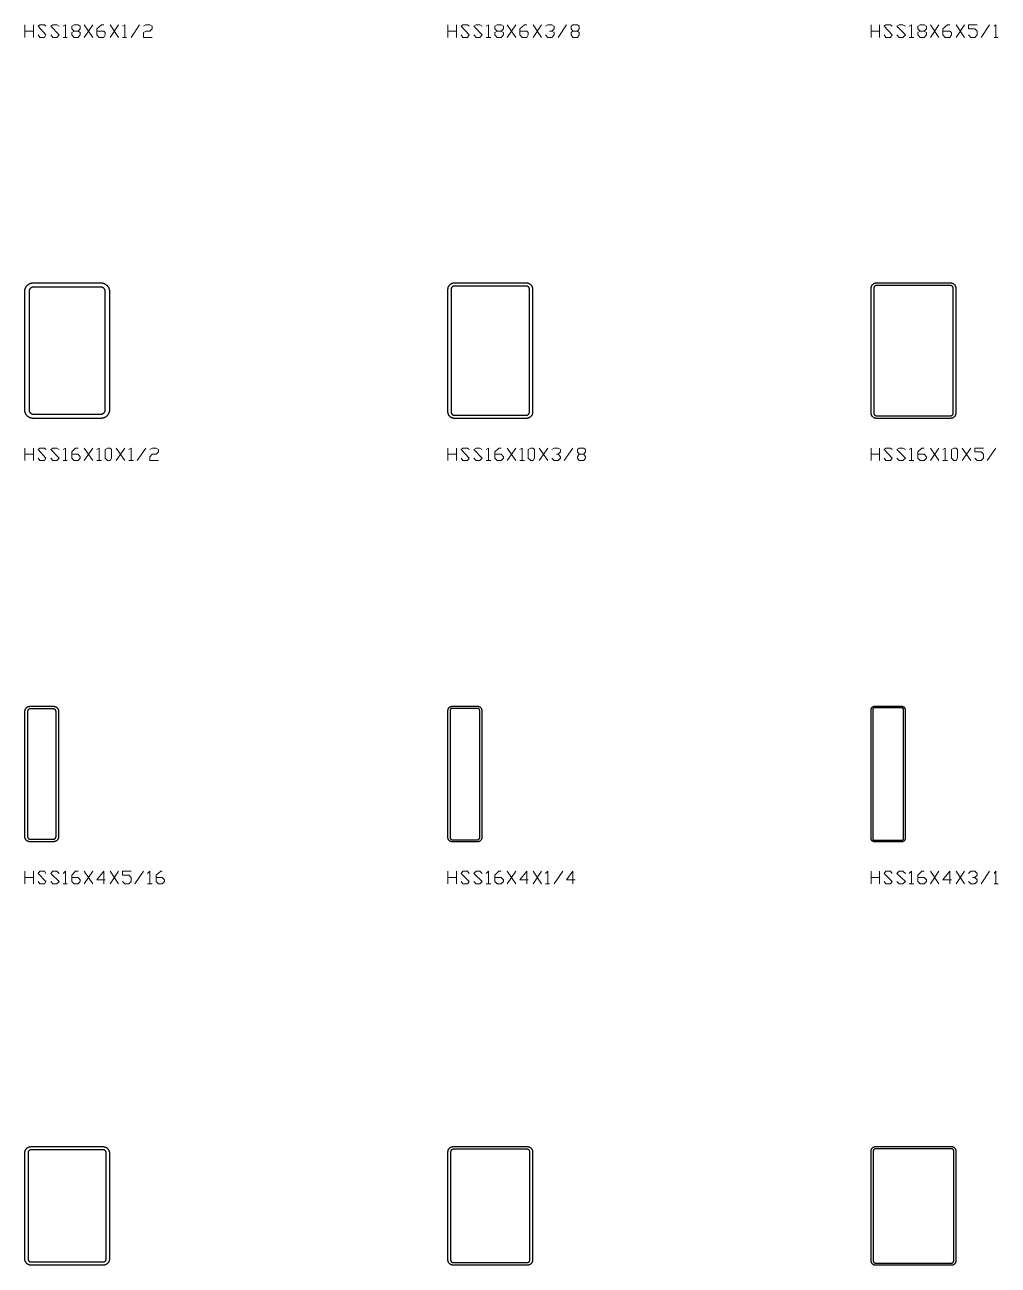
# Model space of a CAD drawing. Header units: inches. Extents: x 0 to 975, y -1305 to 34.
# Drawn here: x 500 to 615, y -450 to -303.5 of the extents above; entities that cross this region are included whole.
import ezdxf

# ---------------------------------------------------------------- set-up
doc = ezdxf.new("R2010")
doc.units = ezdxf.units.IN
doc.header["$MEASUREMENT"] = 0
doc.layers.add('AISC_STEEL', color=7, linetype='Continuous')

msp = doc.modelspace()

# ---------------------------------------------------------------- linework, layer by layer
at = {"color": 3, "lineweight": 0}
for p, q in [((500.01, -305), (500.01, -303.52)), ((500.01, -304.26), (501.03, -304.26)), ((501.03, -303.52), (501.03, -305)), ((507.02, -303.52), (508.04, -305)), ((507.02, -305), (508.04, -303.52)), ((510.07, -303.52), (511.08, -305)), ((510.07, -305), (511.08, -303.52)), ((512.56, -305), (513.57, -303.52)), ((550, -305), (550, -303.52)), ((550, -304.26), (551.01, -304.26)), ((551.01, -303.52), (551.01, -305)), ((557, -303.52), (558.02, -305)), ((557, -305), (558.02, -303.52)), ((560.05, -303.52), (561.06, -305)), ((560.05, -305), (561.06, -303.52)), ((563, -305), (564.01, -303.52)), ((599.98, -305), (599.98, -303.52)), ((599.98, -304.26), (600.99, -304.26)), ((600.99, -303.52), (600.99, -305)), ((606.99, -303.52), (608, -305)), ((606.99, -305), (608, -303.52)), ((610.03, -303.52), (611.04, -305)), ((610.03, -305), (611.04, -303.52)), ((612.98, -305), (613.99, -303.52)), ((504.53, -305), (504.99, -305)), ((511.54, -305), (512, -305)), ((554.51, -305), (555.07, -305)), ((604.5, -305), (605.05, -305)), ((614.55, -305), (615.01, -305)), ((500.01, -354.98), (500.01, -353.5)), ((500.01, -354.24), (501.03, -354.24)), ((501.03, -353.5), (501.03, -354.98)), ((507.02, -353.5), (508.04, -354.98)), ((507.02, -354.98), (508.04, -353.5)), ((510.8, -353.5), (511.82, -354.98)), ((510.8, -354.98), (511.82, -353.5)), ((513.29, -354.98), (514.31, -353.5)), ((550, -354.98), (550, -353.5)), ((550, -354.24), (551.01, -354.24)), ((551.01, -353.5), (551.01, -354.98)), ((557, -353.5), (558.02, -354.98)), ((557, -354.98), (558.02, -353.5)), ((560.79, -353.5), (561.8, -354.98)), ((560.79, -354.98), (561.8, -353.5)), ((563.74, -354.98), (564.75, -353.5)), ((599.98, -354.98), (599.98, -353.5)), ((599.98, -354.24), (600.99, -354.24)), ((600.99, -353.5), (600.99, -354.98)), ((606.99, -353.5), (608, -354.98)), ((606.99, -354.98), (608, -353.5)), ((610.77, -353.5), (611.78, -354.98)), ((610.77, -354.98), (611.78, -353.5)), ((613.72, -354.98), (614.73, -353.5)), ((504.53, -354.98), (504.99, -354.98)), ((508.5, -354.98), (509.05, -354.98)), ((509.79, -354.98), (509.79, -354.98)), ((512.28, -354.98), (512.83, -354.98)), ((554.51, -354.98), (555.07, -354.98)), ((558.48, -354.98), (559.03, -354.98)), ((559.77, -354.98), (559.77, -354.98)), ((604.5, -354.98), (605.05, -354.98)), ((608.46, -354.98), (609.01, -354.98)), ((609.75, -354.98), (609.75, -354.98)), ((500.01, -404.96), (500.01, -403.48)), ((500.01, -404.22), (501.03, -404.22)), ((501.03, -403.48), (501.03, -404.96)), ((507.02, -403.48), (508.04, -404.96)), ((507.02, -404.96), (508.04, -403.48)), ((510.07, -403.48), (511.08, -404.96)), ((510.07, -404.96), (511.08, -403.48)), ((513.02, -404.96), (514.03, -403.48)), ((550, -404.96), (550, -403.48)), ((550, -404.22), (551.01, -404.22)), ((551.01, -403.48), (551.01, -404.96)), ((557, -403.48), (558.02, -404.96)), ((557, -404.96), (558.02, -403.48)), ((560.05, -403.48), (561.06, -404.96)), ((560.05, -404.96), (561.06, -403.48)), ((562.54, -404.96), (563.55, -403.48)), ((599.98, -404.96), (599.98, -403.48)), ((599.98, -404.22), (600.99, -404.22)), ((600.99, -403.48), (600.99, -404.96)), ((606.99, -403.48), (608, -404.96)), ((606.99, -404.96), (608, -403.48)), ((610.03, -403.48), (611.04, -404.96)), ((610.03, -404.96), (611.04, -403.48)), ((612.98, -404.96), (613.99, -403.48)), ((504.53, -404.96), (504.99, -404.96)), ((514.49, -404.96), (515.05, -404.96)), ((554.51, -404.96), (555.07, -404.96)), ((561.52, -404.96), (561.98, -404.96)), ((604.5, -404.96), (605.05, -404.96)), ((614.55, -404.96), (615.01, -404.96))]:
    msp.add_line(p, q, dxfattribs=at)
for points in [[(501.58, -304.72), (501.77, -305), (502.32, -305), (502.5, -304.72), (501.58, -303.7), (501.77, -303.52), (502.32, -303.52), (502.5, -303.7)], [(503.06, -304.72), (503.33, -305), (503.8, -305), (504.07, -304.72), (503.06, -303.7), (503.33, -303.52), (503.8, -303.52), (504.07, -303.7)], [(504.53, -303.7), (504.81, -303.52), (504.81, -305)], [(506.29, -304.26), (506.56, -304.44), (506.56, -304.72), (506.29, -305), (505.82, -305), (505.55, -304.72), (505.55, -304.44), (505.82, -304.26), (506.29, -304.26), (506.56, -303.98), (506.56, -303.7), (506.29, -303.52), (505.82, -303.52), (505.55, -303.7), (505.55, -303.98), (505.82, -304.26)], [(508.5, -304.26), (509.33, -304.26), (509.51, -304.44), (509.51, -304.72), (509.33, -305), (508.78, -305), (508.5, -304.72), (508.5, -303.98), (509.05, -303.52), (509.33, -303.52)], [(511.54, -303.7), (511.82, -303.52), (511.82, -305)], [(514.03, -303.7), (514.31, -303.52), (514.77, -303.52), (515.05, -303.7), (515.05, -303.98), (514.77, -304.26), (514.31, -304.26), (514.03, -304.44), (514.03, -305), (515.05, -305)], [(551.56, -304.72), (551.75, -305), (552.3, -305), (552.49, -304.72), (551.56, -303.7), (551.75, -303.52), (552.3, -303.52), (552.49, -303.7)], [(553.04, -304.72), (553.32, -305), (553.78, -305), (554.05, -304.72), (553.04, -303.7), (553.32, -303.52), (553.78, -303.52), (554.05, -303.7)], [(554.51, -303.7), (554.79, -303.52), (554.79, -305)], [(556.27, -304.26), (556.54, -304.44), (556.54, -304.72), (556.27, -305), (555.81, -305), (555.53, -304.72), (555.53, -304.44), (555.81, -304.26), (556.27, -304.26), (556.54, -303.98), (556.54, -303.7), (556.27, -303.52), (555.81, -303.52), (555.53, -303.7), (555.53, -303.98), (555.81, -304.26)], [(558.48, -304.26), (559.31, -304.26), (559.49, -304.44), (559.49, -304.72), (559.31, -305), (558.76, -305), (558.48, -304.72), (558.48, -303.98), (559.03, -303.52), (559.31, -303.52)], [(561.52, -303.7), (561.8, -303.52), (562.26, -303.52), (562.54, -303.7), (562.54, -303.98), (562.26, -304.26), (561.98, -304.26)], [(562.26, -304.26), (562.54, -304.44), (562.54, -304.72), (562.26, -305), (561.8, -305), (561.52, -304.72)], [(565.3, -304.26), (565.49, -304.44), (565.49, -304.72), (565.3, -305), (564.75, -305), (564.57, -304.72), (564.57, -304.44), (564.75, -304.26), (565.3, -304.26), (565.49, -303.98), (565.49, -303.7), (565.3, -303.52), (564.75, -303.52), (564.57, -303.7), (564.57, -303.98), (564.75, -304.26)], [(601.55, -304.72), (601.73, -305), (602.28, -305), (602.47, -304.72), (601.55, -303.7), (601.73, -303.52), (602.28, -303.52), (602.47, -303.7)], [(603.02, -304.72), (603.3, -305), (603.76, -305), (604.04, -304.72), (603.02, -303.7), (603.3, -303.52), (603.76, -303.52), (604.04, -303.7)], [(604.5, -303.7), (604.77, -303.52), (604.77, -305)], [(606.25, -304.26), (606.53, -304.44), (606.53, -304.72), (606.25, -305), (605.79, -305), (605.51, -304.72), (605.51, -304.44), (605.79, -304.26), (606.25, -304.26), (606.53, -303.98), (606.53, -303.7), (606.25, -303.52), (605.79, -303.52), (605.51, -303.7), (605.51, -303.98), (605.79, -304.26)], [(608.46, -304.26), (609.29, -304.26), (609.48, -304.44), (609.48, -304.72), (609.29, -305), (608.74, -305), (608.46, -304.72), (608.46, -303.98), (609.01, -303.52), (609.29, -303.52)], [(611.5, -304.72), (611.78, -305), (612.24, -305), (612.52, -304.72), (612.52, -304.26), (612.24, -303.98), (611.5, -303.98), (611.5, -303.52), (612.52, -303.52)], [(614.55, -303.7), (614.73, -303.52), (614.73, -305)], [(501.58, -354.7), (501.77, -354.98), (502.32, -354.98), (502.5, -354.7), (501.58, -353.69), (501.77, -353.5), (502.32, -353.5), (502.5, -353.69)], [(503.06, -354.7), (503.33, -354.98), (503.8, -354.98), (504.07, -354.7), (503.06, -353.69), (503.33, -353.5), (503.8, -353.5), (504.07, -353.69)], [(504.53, -353.69), (504.81, -353.5), (504.81, -354.98)], [(505.55, -354.24), (506.29, -354.24), (506.56, -354.52), (506.56, -354.7), (506.29, -354.98), (505.82, -354.98), (505.55, -354.7), (505.55, -353.96), (506.01, -353.5), (506.29, -353.5)], [(508.5, -353.69), (508.78, -353.5), (508.78, -354.98)], [(512.28, -353.69), (512.56, -353.5), (512.56, -354.98)], [(514.77, -353.69), (515.05, -353.5), (515.51, -353.5), (515.78, -353.69), (515.78, -353.96), (515.51, -354.24), (515.05, -354.24), (514.77, -354.52), (514.77, -354.98), (515.78, -354.98)], [(551.56, -354.7), (551.75, -354.98), (552.3, -354.98), (552.49, -354.7), (551.56, -353.69), (551.75, -353.5), (552.3, -353.5), (552.49, -353.69)], [(553.04, -354.7), (553.32, -354.98), (553.78, -354.98), (554.05, -354.7), (553.04, -353.69), (553.32, -353.5), (553.78, -353.5), (554.05, -353.69)], [(554.51, -353.69), (554.79, -353.5), (554.79, -354.98)], [(555.53, -354.24), (556.27, -354.24), (556.54, -354.52), (556.54, -354.7), (556.27, -354.98), (555.81, -354.98), (555.53, -354.7), (555.53, -353.96), (555.99, -353.5), (556.27, -353.5)], [(558.48, -353.69), (558.76, -353.5), (558.76, -354.98)], [(562.26, -353.69), (562.54, -353.5), (563, -353.5), (563.28, -353.69), (563.28, -353.96), (563, -354.24), (562.81, -354.24)], [(563, -354.24), (563.28, -354.52), (563.28, -354.7), (563, -354.98), (562.54, -354.98), (562.26, -354.7)], [(566.04, -354.24), (566.23, -354.52), (566.23, -354.7), (566.04, -354.98), (565.49, -354.98), (565.3, -354.7), (565.3, -354.52), (565.49, -354.24), (566.04, -354.24), (566.23, -353.96), (566.23, -353.69), (566.04, -353.5), (565.49, -353.5), (565.3, -353.69), (565.3, -353.96), (565.49, -354.24)], [(601.55, -354.7), (601.73, -354.98), (602.28, -354.98), (602.47, -354.7), (601.55, -353.69), (601.73, -353.5), (602.28, -353.5), (602.47, -353.69)], [(603.02, -354.7), (603.3, -354.98), (603.76, -354.98), (604.04, -354.7), (603.02, -353.69), (603.3, -353.5), (603.76, -353.5), (604.04, -353.69)], [(604.5, -353.69), (604.77, -353.5), (604.77, -354.98)], [(605.51, -354.24), (606.25, -354.24), (606.53, -354.52), (606.53, -354.7), (606.25, -354.98), (605.79, -354.98), (605.51, -354.7), (605.51, -353.96), (605.97, -353.5), (606.25, -353.5)], [(608.46, -353.69), (608.74, -353.5), (608.74, -354.98)], [(612.24, -354.7), (612.52, -354.98), (612.98, -354.98), (613.26, -354.7), (613.26, -354.24), (612.98, -353.96), (612.24, -353.96), (612.24, -353.5), (613.26, -353.5)], [(501.58, -404.68), (501.77, -404.96), (502.32, -404.96), (502.5, -404.68), (501.58, -403.76), (501.77, -403.48), (502.32, -403.48), (502.5, -403.76)], [(503.06, -404.68), (503.33, -404.96), (503.8, -404.96), (504.07, -404.68), (503.06, -403.76), (503.33, -403.48), (503.8, -403.48), (504.07, -403.76)], [(504.53, -403.76), (504.81, -403.48), (504.81, -404.96)], [(505.55, -404.22), (506.29, -404.22), (506.56, -404.5), (506.56, -404.68), (506.29, -404.96), (505.82, -404.96), (505.55, -404.68), (505.55, -403.94), (506.01, -403.48), (506.29, -403.48)], [(509.51, -404.5), (508.5, -404.5), (509.33, -403.48), (509.33, -404.96)], [(511.54, -404.68), (511.82, -404.96), (512.28, -404.96), (512.56, -404.68), (512.56, -404.22), (512.28, -403.94), (511.54, -403.94), (511.54, -403.48), (512.56, -403.48)], [(514.49, -403.76), (514.77, -403.48), (514.77, -404.96)], [(515.51, -404.22), (516.24, -404.22), (516.52, -404.5), (516.52, -404.68), (516.24, -404.96), (515.78, -404.96), (515.51, -404.68), (515.51, -403.94), (516.06, -403.48), (516.24, -403.48)], [(551.56, -404.68), (551.75, -404.96), (552.3, -404.96), (552.49, -404.68), (551.56, -403.76), (551.75, -403.48), (552.3, -403.48), (552.49, -403.76)], [(553.04, -404.68), (553.32, -404.96), (553.78, -404.96), (554.05, -404.68), (553.04, -403.76), (553.32, -403.48), (553.78, -403.48), (554.05, -403.76)], [(554.51, -403.76), (554.79, -403.48), (554.79, -404.96)], [(555.53, -404.22), (556.27, -404.22), (556.54, -404.5), (556.54, -404.68), (556.27, -404.96), (555.81, -404.96), (555.53, -404.68), (555.53, -403.94), (555.99, -403.48), (556.27, -403.48)], [(559.49, -404.5), (558.48, -404.5), (559.31, -403.48), (559.31, -404.96)], [(561.52, -403.76), (561.8, -403.48), (561.8, -404.96)], [(565.03, -404.5), (564.01, -404.5), (564.75, -403.48), (564.75, -404.96)], [(601.55, -404.68), (601.73, -404.96), (602.28, -404.96), (602.47, -404.68), (601.55, -403.76), (601.73, -403.48), (602.28, -403.48), (602.47, -403.76)], [(603.02, -404.68), (603.3, -404.96), (603.76, -404.96), (604.04, -404.68), (603.02, -403.76), (603.3, -403.48), (603.76, -403.48), (604.04, -403.76)], [(604.5, -403.76), (604.77, -403.48), (604.77, -404.96)], [(605.51, -404.22), (606.25, -404.22), (606.53, -404.5), (606.53, -404.68), (606.25, -404.96), (605.79, -404.96), (605.51, -404.68), (605.51, -403.94), (605.97, -403.48), (606.25, -403.48)], [(609.48, -404.5), (608.46, -404.5), (609.29, -403.48), (609.29, -404.96)], [(611.5, -403.76), (611.78, -403.48), (612.24, -403.48), (612.52, -403.76), (612.52, -403.94), (612.24, -404.22), (611.97, -404.22)], [(612.24, -404.22), (612.52, -404.5), (612.52, -404.68), (612.24, -404.96), (611.78, -404.96), (611.5, -404.68)], [(614.55, -403.76), (614.73, -403.48), (614.73, -404.96)]]:
    msp.add_lwpolyline(points, dxfattribs=at)
for points in [[(509.79, -354.98), (509.51, -354.7), (509.51, -353.69), (509.79, -353.5), (510.07, -353.5), (510.25, -353.69), (510.25, -354.7), (510.07, -354.98)], [(559.77, -354.98), (559.49, -354.7), (559.49, -353.69), (559.77, -353.5), (560.05, -353.5), (560.23, -353.69), (560.23, -354.7), (560.05, -354.98)], [(609.75, -354.98), (609.48, -354.7), (609.48, -353.69), (609.75, -353.5), (610.03, -353.5), (610.21, -353.69), (610.21, -354.7), (610.03, -354.98)]]:
    msp.add_lwpolyline(points, close=True, dxfattribs=at)
at = {"layer": 'AISC_STEEL'}
for points in [[(509, -334), (509.03, -334), (509.06, -334), (509.09, -334), (509.12, -334.01), (509.15, -334.01), (509.18, -334.02), (509.21, -334.02), (509.23, -334.03), (509.26, -334.04), (509.29, -334.04), (509.32, -334.05), (509.35, -334.06), (509.38, -334.07), (509.4, -334.08), (509.43, -334.1), (509.46, -334.11), (509.48, -334.12), (509.51, -334.14), (509.53, -334.15), (509.56, -334.17), (509.58, -334.19), (509.61, -334.21), (509.63, -334.22), (509.65, -334.24), (509.67, -334.26), (509.7, -334.28), (509.72, -334.3), (509.74, -334.33), (509.76, -334.35), (509.78, -334.37), (509.79, -334.39), (509.81, -334.42), (509.83, -334.44), (509.85, -334.47), (509.86, -334.49), (509.88, -334.52), (509.89, -334.54), (509.9, -334.57), (509.92, -334.6), (509.93, -334.62), (509.94, -334.65), (509.95, -334.68), (509.96, -334.71), (509.96, -334.74), (509.97, -334.77), (509.98, -334.79), (509.98, -334.82), (509.99, -334.85), (509.99, -334.88), (510, -334.91), (510, -334.94), (510, -334.97), (510, -335), (510, -349), (510, -349.03), (510, -349.06), (510, -349.09), (509.99, -349.12), (509.99, -349.15), (509.98, -349.18), (509.98, -349.21), (509.97, -349.23), (509.96, -349.26), (509.96, -349.29), (509.95, -349.32), (509.94, -349.35), (509.93, -349.38), (509.92, -349.4), (509.9, -349.43), (509.89, -349.46), (509.88, -349.48), (509.86, -349.51), (509.85, -349.53), (509.83, -349.56), (509.81, -349.58), (509.79, -349.61), (509.78, -349.63), (509.76, -349.65), (509.74, -349.67), (509.72, -349.7), (509.7, -349.72), (509.67, -349.74), (509.65, -349.76), (509.63, -349.78), (509.61, -349.79), (509.58, -349.81), (509.56, -349.83), (509.53, -349.85), (509.51, -349.86), (509.48, -349.88), (509.46, -349.89), (509.43, -349.9), (509.4, -349.92), (509.38, -349.93), (509.35, -349.94), (509.32, -349.95), (509.29, -349.96), (509.26, -349.96), (509.23, -349.97), (509.21, -349.98), (509.18, -349.98), (509.15, -349.99), (509.12, -349.99), (509.09, -350), (509.06, -350), (509.03, -350), (509, -350), (501, -350), (500.97, -350), (500.94, -350), (500.91, -350), (500.88, -349.99), (500.85, -349.99), (500.82, -349.98), (500.79, -349.98), (500.77, -349.97), (500.74, -349.96), (500.71, -349.96), (500.68, -349.95), (500.65, -349.94), (500.62, -349.93), (500.6, -349.92), (500.57, -349.9), (500.54, -349.89), (500.52, -349.88), (500.49, -349.86), (500.47, -349.85), (500.44, -349.83), (500.42, -349.81), (500.39, -349.79), (500.37, -349.78), (500.35, -349.76), (500.33, -349.74), (500.3, -349.72), (500.28, -349.7), (500.26, -349.67), (500.24, -349.65), (500.22, -349.63), (500.21, -349.61), (500.19, -349.58), (500.17, -349.56), (500.15, -349.53), (500.14, -349.51), (500.12, -349.48), (500.11, -349.46), (500.1, -349.43), (500.08, -349.4), (500.07, -349.38), (500.06, -349.35), (500.05, -349.32), (500.04, -349.29), (500.04, -349.26), (500.03, -349.23), (500.02, -349.21), (500.02, -349.18), (500.01, -349.15), (500.01, -349.12), (500, -349.09), (500, -349.06), (500, -349.03), (500, -349), (500, -335), (500, -334.97), (500, -334.94), (500, -334.91), (500.01, -334.88), (500.01, -334.85), (500.02, -334.82), (500.02, -334.79), (500.03, -334.77), (500.04, -334.74), (500.04, -334.71), (500.05, -334.68), (500.06, -334.65), (500.07, -334.62), (500.08, -334.6), (500.1, -334.57), (500.11, -334.54), (500.12, -334.52), (500.14, -334.49), (500.15, -334.47), (500.17, -334.44), (500.19, -334.42), (500.21, -334.39), (500.22, -334.37), (500.24, -334.35), (500.26, -334.33), (500.28, -334.3), (500.3, -334.28), (500.33, -334.26), (500.35, -334.24), (500.37, -334.22), (500.39, -334.21), (500.42, -334.19), (500.44, -334.17), (500.47, -334.15), (500.49, -334.14), (500.52, -334.12), (500.54, -334.11), (500.57, -334.1), (500.6, -334.08), (500.62, -334.07), (500.65, -334.06), (500.68, -334.05), (500.71, -334.04), (500.74, -334.04), (500.77, -334.03), (500.79, -334.02), (500.82, -334.02), (500.85, -334.01), (500.88, -334.01), (500.91, -334), (500.94, -334), (500.97, -334), (501, -334)], [(501, -334.5), (500.97, -334.5), (500.94, -334.5), (500.91, -334.51), (500.88, -334.51), (500.86, -334.52), (500.83, -334.53), (500.8, -334.54), (500.78, -334.55), (500.75, -334.57), (500.73, -334.58), (500.7, -334.6), (500.68, -334.62), (500.66, -334.64), (500.64, -334.66), (500.62, -334.68), (500.6, -334.7), (500.58, -334.73), (500.57, -334.75), (500.55, -334.78), (500.54, -334.8), (500.53, -334.83), (500.52, -334.86), (500.51, -334.88), (500.51, -334.91), (500.5, -334.94), (500.5, -334.97), (500.5, -335), (500.5, -349), (500.5, -349.03), (500.5, -349.06), (500.51, -349.09), (500.51, -349.12), (500.52, -349.14), (500.53, -349.17), (500.54, -349.2), (500.55, -349.22), (500.57, -349.25), (500.58, -349.27), (500.6, -349.3), (500.62, -349.32), (500.64, -349.34), (500.66, -349.36), (500.68, -349.38), (500.7, -349.4), (500.73, -349.42), (500.75, -349.43), (500.78, -349.45), (500.8, -349.46), (500.83, -349.47), (500.86, -349.48), (500.88, -349.49), (500.91, -349.49), (500.94, -349.5), (500.97, -349.5), (501, -349.5), (509, -349.5), (509.03, -349.5), (509.06, -349.5), (509.09, -349.49), (509.12, -349.49), (509.14, -349.48), (509.17, -349.47), (509.2, -349.46), (509.22, -349.45), (509.25, -349.43), (509.27, -349.42), (509.3, -349.4), (509.32, -349.38), (509.34, -349.36), (509.36, -349.34), (509.38, -349.32), (509.4, -349.3), (509.42, -349.27), (509.43, -349.25), (509.45, -349.22), (509.46, -349.2), (509.47, -349.17), (509.48, -349.14), (509.49, -349.12), (509.49, -349.09), (509.5, -349.06), (509.5, -349.03), (509.5, -349), (509.5, -335), (509.5, -334.97), (509.5, -334.94), (509.49, -334.91), (509.49, -334.88), (509.48, -334.86), (509.47, -334.83), (509.46, -334.8), (509.45, -334.78), (509.43, -334.75), (509.42, -334.73), (509.4, -334.7), (509.38, -334.68), (509.36, -334.66), (509.34, -334.64), (509.32, -334.62), (509.3, -334.6), (509.27, -334.58), (509.25, -334.57), (509.22, -334.55), (509.2, -334.54), (509.17, -334.53), (509.14, -334.52), (509.12, -334.51), (509.09, -334.51), (509.06, -334.5), (509.03, -334.5), (509, -334.5)], [(559.25, -334), (559.28, -334), (559.31, -334), (559.34, -334.01), (559.37, -334.01), (559.4, -334.01), (559.43, -334.02), (559.45, -334.03), (559.48, -334.04), (559.51, -334.05), (559.54, -334.06), (559.56, -334.07), (559.59, -334.08), (559.62, -334.1), (559.64, -334.11), (559.67, -334.13), (559.69, -334.14), (559.71, -334.16), (559.74, -334.18), (559.76, -334.2), (559.78, -334.22), (559.8, -334.24), (559.82, -334.26), (559.84, -334.29), (559.86, -334.31), (559.87, -334.33), (559.89, -334.36), (559.9, -334.38), (559.92, -334.41), (559.93, -334.44), (559.94, -334.46), (559.95, -334.49), (559.96, -334.52), (559.97, -334.55), (559.98, -334.57), (559.99, -334.6), (559.99, -334.63), (559.99, -334.66), (560, -334.69), (560, -334.72), (560, -334.75), (560, -349.25), (560, -349.28), (560, -349.31), (559.99, -349.34), (559.99, -349.37), (559.99, -349.4), (559.98, -349.43), (559.97, -349.45), (559.96, -349.48), (559.95, -349.51), (559.94, -349.54), (559.93, -349.56), (559.92, -349.59), (559.9, -349.62), (559.89, -349.64), (559.87, -349.67), (559.86, -349.69), (559.84, -349.71), (559.82, -349.74), (559.8, -349.76), (559.78, -349.78), (559.76, -349.8), (559.74, -349.82), (559.71, -349.84), (559.69, -349.86), (559.67, -349.87), (559.64, -349.89), (559.62, -349.9), (559.59, -349.92), (559.56, -349.93), (559.54, -349.94), (559.51, -349.95), (559.48, -349.96), (559.45, -349.97), (559.43, -349.98), (559.4, -349.99), (559.37, -349.99), (559.34, -349.99), (559.31, -350), (559.28, -350), (559.25, -350), (550.75, -350), (550.72, -350), (550.69, -350), (550.66, -349.99), (550.63, -349.99), (550.6, -349.99), (550.57, -349.98), (550.55, -349.97), (550.52, -349.96), (550.49, -349.95), (550.46, -349.94), (550.44, -349.93), (550.41, -349.92), (550.38, -349.9), (550.36, -349.89), (550.33, -349.87), (550.31, -349.86), (550.29, -349.84), (550.26, -349.82), (550.24, -349.8), (550.22, -349.78), (550.2, -349.76), (550.18, -349.74), (550.16, -349.71), (550.14, -349.69), (550.13, -349.67), (550.11, -349.64), (550.1, -349.62), (550.08, -349.59), (550.07, -349.56), (550.06, -349.54), (550.05, -349.51), (550.04, -349.48), (550.03, -349.45), (550.02, -349.43), (550.01, -349.4), (550.01, -349.37), (550.01, -349.34), (550, -349.31), (550, -349.28), (550, -349.25), (550, -334.75), (550, -334.72), (550, -334.69), (550.01, -334.66), (550.01, -334.63), (550.01, -334.6), (550.02, -334.57), (550.03, -334.55), (550.04, -334.52), (550.05, -334.49), (550.06, -334.46), (550.07, -334.44), (550.08, -334.41), (550.1, -334.38), (550.11, -334.36), (550.13, -334.33), (550.14, -334.31), (550.16, -334.29), (550.18, -334.26), (550.2, -334.24), (550.22, -334.22), (550.24, -334.2), (550.26, -334.18), (550.29, -334.16), (550.31, -334.14), (550.33, -334.13), (550.36, -334.11), (550.38, -334.1), (550.41, -334.08), (550.44, -334.07), (550.46, -334.06), (550.49, -334.05), (550.52, -334.04), (550.55, -334.03), (550.57, -334.02), (550.6, -334.01), (550.63, -334.01), (550.66, -334.01), (550.69, -334), (550.72, -334), (550.75, -334)], [(550.75, -334.38), (550.72, -334.38), (550.69, -334.38), (550.66, -334.39), (550.63, -334.39), (550.61, -334.4), (550.58, -334.42), (550.55, -334.43), (550.53, -334.45), (550.51, -334.46), (550.48, -334.48), (550.46, -334.51), (550.45, -334.53), (550.43, -334.55), (550.42, -334.58), (550.4, -334.61), (550.39, -334.63), (550.39, -334.66), (550.38, -334.69), (550.38, -334.72), (550.38, -334.75), (550.38, -349.25), (550.38, -349.28), (550.38, -349.31), (550.39, -349.34), (550.39, -349.37), (550.4, -349.39), (550.42, -349.42), (550.43, -349.45), (550.45, -349.47), (550.46, -349.49), (550.48, -349.52), (550.51, -349.54), (550.53, -349.55), (550.55, -349.57), (550.58, -349.58), (550.61, -349.6), (550.63, -349.61), (550.66, -349.61), (550.69, -349.62), (550.72, -349.62), (550.75, -349.62), (559.25, -349.62), (559.28, -349.62), (559.31, -349.62), (559.34, -349.61), (559.37, -349.61), (559.39, -349.6), (559.42, -349.58), (559.45, -349.57), (559.47, -349.55), (559.49, -349.54), (559.52, -349.52), (559.54, -349.49), (559.55, -349.47), (559.57, -349.45), (559.58, -349.42), (559.6, -349.39), (559.61, -349.37), (559.61, -349.34), (559.62, -349.31), (559.62, -349.28), (559.62, -349.25), (559.62, -334.75), (559.62, -334.72), (559.62, -334.69), (559.61, -334.66), (559.61, -334.63), (559.6, -334.61), (559.58, -334.58), (559.57, -334.55), (559.55, -334.53), (559.54, -334.51), (559.52, -334.48), (559.49, -334.46), (559.47, -334.45), (559.45, -334.43), (559.42, -334.42), (559.39, -334.4), (559.37, -334.39), (559.34, -334.39), (559.31, -334.38), (559.28, -334.38), (559.25, -334.38)], [(609.38, -334), (609.4, -334), (609.43, -334), (609.46, -334.01), (609.49, -334.01), (609.52, -334.02), (609.55, -334.03), (609.58, -334.03), (609.61, -334.04), (609.63, -334.06), (609.66, -334.07), (609.69, -334.08), (609.71, -334.1), (609.74, -334.12), (609.76, -334.13), (609.78, -334.15), (609.81, -334.17), (609.83, -334.19), (609.85, -334.22), (609.87, -334.24), (609.88, -334.26), (609.9, -334.29), (609.92, -334.31), (609.93, -334.34), (609.94, -334.37), (609.96, -334.39), (609.97, -334.42), (609.97, -334.45), (609.98, -334.48), (609.99, -334.51), (609.99, -334.54), (610, -334.57), (610, -334.6), (610, -334.62), (610, -349.38), (610, -349.4), (610, -349.43), (609.99, -349.46), (609.99, -349.49), (609.98, -349.52), (609.97, -349.55), (609.97, -349.58), (609.96, -349.61), (609.94, -349.63), (609.93, -349.66), (609.92, -349.69), (609.9, -349.71), (609.88, -349.74), (609.87, -349.76), (609.85, -349.78), (609.83, -349.81), (609.81, -349.83), (609.78, -349.85), (609.76, -349.87), (609.74, -349.88), (609.71, -349.9), (609.69, -349.92), (609.66, -349.93), (609.63, -349.94), (609.61, -349.96), (609.58, -349.97), (609.55, -349.97), (609.52, -349.98), (609.49, -349.99), (609.46, -349.99), (609.43, -350), (609.4, -350), (609.38, -350), (600.62, -350), (600.6, -350), (600.57, -350), (600.54, -349.99), (600.51, -349.99), (600.48, -349.98), (600.45, -349.97), (600.42, -349.97), (600.39, -349.96), (600.37, -349.94), (600.34, -349.93), (600.31, -349.92), (600.29, -349.9), (600.26, -349.88), (600.24, -349.87), (600.22, -349.85), (600.19, -349.83), (600.17, -349.81), (600.15, -349.78), (600.13, -349.76), (600.12, -349.74), (600.1, -349.71), (600.08, -349.69), (600.07, -349.66), (600.06, -349.63), (600.04, -349.61), (600.03, -349.58), (600.03, -349.55), (600.02, -349.52), (600.01, -349.49), (600.01, -349.46), (600, -349.43), (600, -349.4), (600, -349.38), (600, -334.62), (600, -334.6), (600, -334.57), (600.01, -334.54), (600.01, -334.51), (600.02, -334.48), (600.03, -334.45), (600.03, -334.42), (600.04, -334.39), (600.06, -334.37), (600.07, -334.34), (600.08, -334.31), (600.1, -334.29), (600.12, -334.26), (600.13, -334.24), (600.15, -334.22), (600.17, -334.19), (600.19, -334.17), (600.22, -334.15), (600.24, -334.13), (600.26, -334.12), (600.29, -334.1), (600.31, -334.08), (600.34, -334.07), (600.37, -334.06), (600.39, -334.04), (600.42, -334.03), (600.45, -334.03), (600.48, -334.02), (600.51, -334.01), (600.54, -334.01), (600.57, -334), (600.6, -334), (600.62, -334)], [(600.62, -334.31), (600.6, -334.31), (600.57, -334.32), (600.54, -334.32), (600.51, -334.33), (600.49, -334.35), (600.46, -334.36), (600.44, -334.38), (600.41, -334.39), (600.39, -334.41), (600.38, -334.44), (600.36, -334.46), (600.35, -334.49), (600.33, -334.51), (600.32, -334.54), (600.32, -334.57), (600.31, -334.6), (600.31, -334.62), (600.31, -349.38), (600.31, -349.4), (600.32, -349.43), (600.32, -349.46), (600.33, -349.49), (600.35, -349.51), (600.36, -349.54), (600.38, -349.56), (600.39, -349.59), (600.41, -349.61), (600.44, -349.62), (600.46, -349.64), (600.49, -349.65), (600.51, -349.67), (600.54, -349.68), (600.57, -349.68), (600.6, -349.69), (600.62, -349.69), (609.38, -349.69), (609.4, -349.69), (609.43, -349.68), (609.46, -349.68), (609.49, -349.67), (609.51, -349.65), (609.54, -349.64), (609.56, -349.62), (609.59, -349.61), (609.61, -349.59), (609.62, -349.56), (609.64, -349.54), (609.65, -349.51), (609.67, -349.49), (609.68, -349.46), (609.68, -349.43), (609.69, -349.4), (609.69, -349.38), (609.69, -334.62), (609.69, -334.6), (609.68, -334.57), (609.68, -334.54), (609.67, -334.51), (609.65, -334.49), (609.64, -334.46), (609.62, -334.44), (609.61, -334.41), (609.59, -334.39), (609.56, -334.38), (609.54, -334.36), (609.51, -334.35), (609.49, -334.33), (609.46, -334.32), (609.43, -334.32), (609.4, -334.31), (609.38, -334.31)], [(503.38, -384), (503.4, -384), (503.43, -384), (503.46, -384.01), (503.49, -384.01), (503.52, -384.02), (503.55, -384.03), (503.58, -384.03), (503.61, -384.04), (503.63, -384.06), (503.66, -384.07), (503.69, -384.08), (503.71, -384.1), (503.74, -384.12), (503.76, -384.13), (503.78, -384.15), (503.81, -384.17), (503.83, -384.19), (503.85, -384.22), (503.87, -384.24), (503.88, -384.26), (503.9, -384.29), (503.92, -384.31), (503.93, -384.34), (503.94, -384.37), (503.96, -384.39), (503.97, -384.42), (503.97, -384.45), (503.98, -384.48), (503.99, -384.51), (503.99, -384.54), (504, -384.57), (504, -384.6), (504, -384.62), (504, -399.38), (504, -399.4), (504, -399.43), (503.99, -399.46), (503.99, -399.49), (503.98, -399.52), (503.97, -399.55), (503.97, -399.58), (503.96, -399.61), (503.94, -399.63), (503.93, -399.66), (503.92, -399.69), (503.9, -399.71), (503.88, -399.74), (503.87, -399.76), (503.85, -399.78), (503.83, -399.81), (503.81, -399.83), (503.78, -399.85), (503.76, -399.87), (503.74, -399.88), (503.71, -399.9), (503.69, -399.92), (503.66, -399.93), (503.63, -399.94), (503.61, -399.96), (503.58, -399.97), (503.55, -399.97), (503.52, -399.98), (503.49, -399.99), (503.46, -399.99), (503.43, -400), (503.4, -400), (503.38, -400), (500.62, -400), (500.6, -400), (500.57, -400), (500.54, -399.99), (500.51, -399.99), (500.48, -399.98), (500.45, -399.97), (500.42, -399.97), (500.39, -399.96), (500.37, -399.94), (500.34, -399.93), (500.31, -399.92), (500.29, -399.9), (500.26, -399.88), (500.24, -399.87), (500.22, -399.85), (500.19, -399.83), (500.17, -399.81), (500.15, -399.78), (500.13, -399.76), (500.12, -399.74), (500.1, -399.71), (500.08, -399.69), (500.07, -399.66), (500.06, -399.63), (500.04, -399.61), (500.03, -399.58), (500.03, -399.55), (500.02, -399.52), (500.01, -399.49), (500.01, -399.46), (500, -399.43), (500, -399.4), (500, -399.38), (500, -384.62), (500, -384.6), (500, -384.57), (500.01, -384.54), (500.01, -384.51), (500.02, -384.48), (500.03, -384.45), (500.03, -384.42), (500.04, -384.39), (500.06, -384.37), (500.07, -384.34), (500.08, -384.31), (500.1, -384.29), (500.12, -384.26), (500.13, -384.24), (500.15, -384.22), (500.17, -384.19), (500.19, -384.17), (500.22, -384.15), (500.24, -384.13), (500.26, -384.12), (500.29, -384.1), (500.31, -384.08), (500.34, -384.07), (500.37, -384.06), (500.39, -384.04), (500.42, -384.03), (500.45, -384.03), (500.48, -384.02), (500.51, -384.01), (500.54, -384.01), (500.57, -384), (500.6, -384), (500.62, -384)], [(500.62, -384.31), (500.6, -384.31), (500.57, -384.32), (500.54, -384.32), (500.51, -384.33), (500.49, -384.35), (500.46, -384.36), (500.44, -384.38), (500.41, -384.39), (500.39, -384.41), (500.38, -384.44), (500.36, -384.46), (500.35, -384.49), (500.33, -384.51), (500.32, -384.54), (500.32, -384.57), (500.31, -384.6), (500.31, -384.62), (500.31, -399.38), (500.31, -399.4), (500.32, -399.43), (500.32, -399.46), (500.33, -399.49), (500.35, -399.51), (500.36, -399.54), (500.38, -399.56), (500.39, -399.59), (500.41, -399.61), (500.44, -399.62), (500.46, -399.64), (500.49, -399.65), (500.51, -399.67), (500.54, -399.68), (500.57, -399.68), (500.6, -399.69), (500.62, -399.69), (503.38, -399.69), (503.4, -399.69), (503.43, -399.68), (503.46, -399.68), (503.49, -399.67), (503.51, -399.65), (503.54, -399.64), (503.56, -399.62), (503.59, -399.61), (503.61, -399.59), (503.62, -399.56), (503.64, -399.54), (503.65, -399.51), (503.67, -399.49), (503.68, -399.46), (503.68, -399.43), (503.69, -399.4), (503.69, -399.38), (503.69, -384.62), (503.69, -384.6), (503.68, -384.57), (503.68, -384.54), (503.67, -384.51), (503.65, -384.49), (503.64, -384.46), (503.62, -384.44), (503.61, -384.41), (503.59, -384.39), (503.56, -384.38), (503.54, -384.36), (503.51, -384.35), (503.49, -384.33), (503.46, -384.32), (503.43, -384.32), (503.4, -384.31), (503.38, -384.31)], [(553.5, -384), (553.53, -384), (553.56, -384), (553.59, -384.01), (553.62, -384.01), (553.64, -384.02), (553.67, -384.03), (553.7, -384.04), (553.72, -384.05), (553.75, -384.07), (553.77, -384.08), (553.8, -384.1), (553.82, -384.12), (553.84, -384.14), (553.86, -384.16), (553.88, -384.18), (553.9, -384.2), (553.92, -384.23), (553.93, -384.25), (553.95, -384.28), (553.96, -384.3), (553.97, -384.33), (553.98, -384.36), (553.99, -384.38), (553.99, -384.41), (554, -384.44), (554, -384.47), (554, -384.5), (554, -399.5), (554, -399.53), (554, -399.56), (553.99, -399.59), (553.99, -399.62), (553.98, -399.64), (553.97, -399.67), (553.96, -399.7), (553.95, -399.72), (553.93, -399.75), (553.92, -399.77), (553.9, -399.8), (553.88, -399.82), (553.86, -399.84), (553.84, -399.86), (553.82, -399.88), (553.8, -399.9), (553.77, -399.92), (553.75, -399.93), (553.72, -399.95), (553.7, -399.96), (553.67, -399.97), (553.64, -399.98), (553.62, -399.99), (553.59, -399.99), (553.56, -400), (553.53, -400), (553.5, -400), (550.5, -400), (550.47, -400), (550.44, -400), (550.41, -399.99), (550.38, -399.99), (550.36, -399.98), (550.33, -399.97), (550.3, -399.96), (550.28, -399.95), (550.25, -399.93), (550.23, -399.92), (550.2, -399.9), (550.18, -399.88), (550.16, -399.86), (550.14, -399.84), (550.12, -399.82), (550.1, -399.8), (550.08, -399.77), (550.07, -399.75), (550.05, -399.72), (550.04, -399.7), (550.03, -399.67), (550.02, -399.64), (550.01, -399.62), (550.01, -399.59), (550, -399.56), (550, -399.53), (550, -399.5), (550, -384.5), (550, -384.47), (550, -384.44), (550.01, -384.41), (550.01, -384.38), (550.02, -384.36), (550.03, -384.33), (550.04, -384.3), (550.05, -384.28), (550.07, -384.25), (550.08, -384.23), (550.1, -384.2), (550.12, -384.18), (550.14, -384.16), (550.16, -384.14), (550.18, -384.12), (550.2, -384.1), (550.23, -384.08), (550.25, -384.07), (550.28, -384.05), (550.3, -384.04), (550.33, -384.03), (550.36, -384.02), (550.38, -384.01), (550.41, -384.01), (550.44, -384), (550.47, -384), (550.5, -384)], [(550.5, -384.25), (550.47, -384.25), (550.44, -384.26), (550.42, -384.26), (550.39, -384.27), (550.37, -384.29), (550.34, -384.3), (550.32, -384.32), (550.3, -384.34), (550.29, -384.37), (550.27, -384.39), (550.26, -384.42), (550.26, -384.44), (550.25, -384.47), (550.25, -384.5), (550.25, -399.5), (550.25, -399.53), (550.26, -399.56), (550.26, -399.58), (550.27, -399.61), (550.29, -399.63), (550.3, -399.66), (550.32, -399.68), (550.34, -399.7), (550.37, -399.71), (550.39, -399.73), (550.42, -399.74), (550.44, -399.74), (550.47, -399.75), (550.5, -399.75), (553.5, -399.75), (553.53, -399.75), (553.56, -399.74), (553.58, -399.74), (553.61, -399.73), (553.63, -399.71), (553.66, -399.7), (553.68, -399.68), (553.7, -399.66), (553.71, -399.63), (553.73, -399.61), (553.74, -399.58), (553.74, -399.56), (553.75, -399.53), (553.75, -399.5), (553.75, -384.5), (553.75, -384.47), (553.74, -384.44), (553.74, -384.42), (553.73, -384.39), (553.71, -384.37), (553.7, -384.34), (553.68, -384.32), (553.66, -384.3), (553.63, -384.29), (553.61, -384.27), (553.58, -384.26), (553.56, -384.26), (553.53, -384.25), (553.5, -384.25)], [(603.62, -384), (603.65, -384), (603.68, -384), (603.71, -384.01), (603.74, -384.02), (603.77, -384.03), (603.8, -384.04), (603.82, -384.06), (603.85, -384.07), (603.87, -384.09), (603.89, -384.11), (603.91, -384.13), (603.93, -384.15), (603.94, -384.18), (603.96, -384.2), (603.97, -384.23), (603.98, -384.26), (603.99, -384.29), (604, -384.32), (604, -384.35), (604, -384.38), (604, -399.62), (604, -399.65), (604, -399.68), (603.99, -399.71), (603.98, -399.74), (603.97, -399.77), (603.96, -399.8), (603.94, -399.82), (603.93, -399.85), (603.91, -399.87), (603.89, -399.89), (603.87, -399.91), (603.85, -399.93), (603.82, -399.94), (603.8, -399.96), (603.77, -399.97), (603.74, -399.98), (603.71, -399.99), (603.68, -400), (603.65, -400), (603.62, -400), (600.38, -400), (600.35, -400), (600.32, -400), (600.29, -399.99), (600.26, -399.98), (600.23, -399.97), (600.2, -399.96), (600.18, -399.94), (600.15, -399.93), (600.13, -399.91), (600.11, -399.89), (600.09, -399.87), (600.07, -399.85), (600.06, -399.82), (600.04, -399.8), (600.03, -399.77), (600.02, -399.74), (600.01, -399.71), (600, -399.68), (600, -399.65), (600, -399.62), (600, -384.38), (600, -384.35), (600, -384.32), (600.01, -384.29), (600.02, -384.26), (600.03, -384.23), (600.04, -384.2), (600.06, -384.18), (600.07, -384.15), (600.09, -384.13), (600.11, -384.11), (600.13, -384.09), (600.15, -384.07), (600.18, -384.06), (600.2, -384.04), (600.23, -384.03), (600.26, -384.02), (600.29, -384.01), (600.32, -384), (600.35, -384), (600.38, -384)], [(600.38, -384.19), (600.35, -384.19), (600.33, -384.19), (600.3, -384.2), (600.28, -384.21), (600.26, -384.23), (600.24, -384.24), (600.23, -384.26), (600.21, -384.28), (600.2, -384.3), (600.19, -384.33), (600.19, -384.35), (600.19, -384.38), (600.19, -399.62), (600.19, -399.65), (600.19, -399.67), (600.2, -399.7), (600.21, -399.72), (600.23, -399.74), (600.24, -399.76), (600.26, -399.77), (600.28, -399.79), (600.3, -399.8), (600.33, -399.81), (600.35, -399.81), (600.38, -399.81), (603.62, -399.81), (603.65, -399.81), (603.67, -399.81), (603.7, -399.8), (603.72, -399.79), (603.74, -399.77), (603.76, -399.76), (603.77, -399.74), (603.79, -399.72), (603.8, -399.7), (603.81, -399.67), (603.81, -399.65), (603.81, -399.62), (603.81, -384.38), (603.81, -384.35), (603.81, -384.33), (603.8, -384.3), (603.79, -384.28), (603.77, -384.26), (603.76, -384.24), (603.74, -384.23), (603.72, -384.21), (603.7, -384.2), (603.67, -384.19), (603.65, -384.19), (603.62, -384.19)], [(509.25, -436), (509.28, -436), (509.31, -436), (509.34, -436.01), (509.37, -436.01), (509.4, -436.01), (509.43, -436.02), (509.45, -436.03), (509.48, -436.04), (509.51, -436.05), (509.54, -436.06), (509.56, -436.07), (509.59, -436.08), (509.62, -436.1), (509.64, -436.11), (509.67, -436.13), (509.69, -436.14), (509.71, -436.16), (509.74, -436.18), (509.76, -436.2), (509.78, -436.22), (509.8, -436.24), (509.82, -436.26), (509.84, -436.29), (509.86, -436.31), (509.87, -436.33), (509.89, -436.36), (509.9, -436.38), (509.92, -436.41), (509.93, -436.44), (509.94, -436.46), (509.95, -436.49), (509.96, -436.52), (509.97, -436.55), (509.98, -436.57), (509.99, -436.6), (509.99, -436.63), (509.99, -436.66), (510, -436.69), (510, -436.72), (510, -436.75), (510, -449.25), (510, -449.28), (510, -449.31), (509.99, -449.34), (509.99, -449.37), (509.99, -449.4), (509.98, -449.43), (509.97, -449.45), (509.96, -449.48), (509.95, -449.51), (509.94, -449.54), (509.93, -449.56), (509.92, -449.59), (509.9, -449.62), (509.89, -449.64), (509.87, -449.67), (509.86, -449.69), (509.84, -449.71), (509.82, -449.74), (509.8, -449.76), (509.78, -449.78), (509.76, -449.8), (509.74, -449.82), (509.71, -449.84), (509.69, -449.86), (509.67, -449.87), (509.64, -449.89), (509.62, -449.9), (509.59, -449.92), (509.56, -449.93), (509.54, -449.94), (509.51, -449.95), (509.48, -449.96), (509.45, -449.97), (509.43, -449.98), (509.4, -449.99), (509.37, -449.99), (509.34, -449.99), (509.31, -450), (509.28, -450), (509.25, -450), (500.75, -450), (500.72, -450), (500.69, -450), (500.66, -449.99), (500.63, -449.99), (500.6, -449.99), (500.57, -449.98), (500.55, -449.97), (500.52, -449.96), (500.49, -449.95), (500.46, -449.94), (500.44, -449.93), (500.41, -449.92), (500.38, -449.9), (500.36, -449.89), (500.33, -449.87), (500.31, -449.86), (500.29, -449.84), (500.26, -449.82), (500.24, -449.8), (500.22, -449.78), (500.2, -449.76), (500.18, -449.74), (500.16, -449.71), (500.14, -449.69), (500.13, -449.67), (500.11, -449.64), (500.1, -449.62), (500.08, -449.59), (500.07, -449.56), (500.06, -449.54), (500.05, -449.51), (500.04, -449.48), (500.03, -449.45), (500.02, -449.43), (500.01, -449.4), (500.01, -449.37), (500.01, -449.34), (500, -449.31), (500, -449.28), (500, -449.25), (500, -436.75), (500, -436.72), (500, -436.69), (500.01, -436.66), (500.01, -436.63), (500.01, -436.6), (500.02, -436.57), (500.03, -436.55), (500.04, -436.52), (500.05, -436.49), (500.06, -436.46), (500.07, -436.44), (500.08, -436.41), (500.1, -436.38), (500.11, -436.36), (500.13, -436.33), (500.14, -436.31), (500.16, -436.29), (500.18, -436.26), (500.2, -436.24), (500.22, -436.22), (500.24, -436.2), (500.26, -436.18), (500.29, -436.16), (500.31, -436.14), (500.33, -436.13), (500.36, -436.11), (500.38, -436.1), (500.41, -436.08), (500.44, -436.07), (500.46, -436.06), (500.49, -436.05), (500.52, -436.04), (500.55, -436.03), (500.57, -436.02), (500.6, -436.01), (500.63, -436.01), (500.66, -436.01), (500.69, -436), (500.72, -436), (500.75, -436)], [(500.75, -436.38), (500.72, -436.38), (500.69, -436.38), (500.66, -436.39), (500.63, -436.39), (500.61, -436.4), (500.58, -436.42), (500.55, -436.43), (500.53, -436.45), (500.51, -436.46), (500.48, -436.48), (500.46, -436.51), (500.45, -436.53), (500.43, -436.55), (500.42, -436.58), (500.4, -436.61), (500.39, -436.63), (500.39, -436.66), (500.38, -436.69), (500.38, -436.72), (500.38, -436.75), (500.38, -449.25), (500.38, -449.28), (500.38, -449.31), (500.39, -449.34), (500.39, -449.37), (500.4, -449.39), (500.42, -449.42), (500.43, -449.45), (500.45, -449.47), (500.46, -449.49), (500.48, -449.52), (500.51, -449.54), (500.53, -449.55), (500.55, -449.57), (500.58, -449.58), (500.61, -449.6), (500.63, -449.61), (500.66, -449.61), (500.69, -449.62), (500.72, -449.62), (500.75, -449.62), (509.25, -449.62), (509.28, -449.62), (509.31, -449.62), (509.34, -449.61), (509.37, -449.61), (509.39, -449.6), (509.42, -449.58), (509.45, -449.57), (509.47, -449.55), (509.49, -449.54), (509.52, -449.52), (509.54, -449.49), (509.55, -449.47), (509.57, -449.45), (509.58, -449.42), (509.6, -449.39), (509.61, -449.37), (509.61, -449.34), (509.62, -449.31), (509.62, -449.28), (509.62, -449.25), (509.62, -436.75), (509.62, -436.72), (509.62, -436.69), (509.61, -436.66), (509.61, -436.63), (509.6, -436.61), (509.58, -436.58), (509.57, -436.55), (509.55, -436.53), (509.54, -436.51), (509.52, -436.48), (509.49, -436.46), (509.47, -436.45), (509.45, -436.43), (509.42, -436.42), (509.39, -436.4), (509.37, -436.39), (509.34, -436.39), (509.31, -436.38), (509.28, -436.38), (509.25, -436.38)], [(559.38, -436), (559.4, -436), (559.43, -436), (559.46, -436.01), (559.49, -436.01), (559.52, -436.02), (559.55, -436.03), (559.58, -436.03), (559.61, -436.04), (559.63, -436.06), (559.66, -436.07), (559.69, -436.08), (559.71, -436.1), (559.74, -436.12), (559.76, -436.13), (559.78, -436.15), (559.81, -436.17), (559.83, -436.19), (559.85, -436.22), (559.87, -436.24), (559.88, -436.26), (559.9, -436.29), (559.92, -436.31), (559.93, -436.34), (559.94, -436.37), (559.96, -436.39), (559.97, -436.42), (559.97, -436.45), (559.98, -436.48), (559.99, -436.51), (559.99, -436.54), (560, -436.57), (560, -436.6), (560, -436.62), (560, -449.38), (560, -449.4), (560, -449.43), (559.99, -449.46), (559.99, -449.49), (559.98, -449.52), (559.97, -449.55), (559.97, -449.58), (559.96, -449.61), (559.94, -449.63), (559.93, -449.66), (559.92, -449.69), (559.9, -449.71), (559.88, -449.74), (559.87, -449.76), (559.85, -449.78), (559.83, -449.81), (559.81, -449.83), (559.78, -449.85), (559.76, -449.87), (559.74, -449.88), (559.71, -449.9), (559.69, -449.92), (559.66, -449.93), (559.63, -449.94), (559.61, -449.96), (559.58, -449.97), (559.55, -449.97), (559.52, -449.98), (559.49, -449.99), (559.46, -449.99), (559.43, -450), (559.4, -450), (559.38, -450), (550.62, -450), (550.6, -450), (550.57, -450), (550.54, -449.99), (550.51, -449.99), (550.48, -449.98), (550.45, -449.97), (550.42, -449.97), (550.39, -449.96), (550.37, -449.94), (550.34, -449.93), (550.31, -449.92), (550.29, -449.9), (550.26, -449.88), (550.24, -449.87), (550.22, -449.85), (550.19, -449.83), (550.17, -449.81), (550.15, -449.78), (550.13, -449.76), (550.12, -449.74), (550.1, -449.71), (550.08, -449.69), (550.07, -449.66), (550.06, -449.63), (550.04, -449.61), (550.03, -449.58), (550.03, -449.55), (550.02, -449.52), (550.01, -449.49), (550.01, -449.46), (550, -449.43), (550, -449.4), (550, -449.38), (550, -436.62), (550, -436.6), (550, -436.57), (550.01, -436.54), (550.01, -436.51), (550.02, -436.48), (550.03, -436.45), (550.03, -436.42), (550.04, -436.39), (550.06, -436.37), (550.07, -436.34), (550.08, -436.31), (550.1, -436.29), (550.12, -436.26), (550.13, -436.24), (550.15, -436.22), (550.17, -436.19), (550.19, -436.17), (550.22, -436.15), (550.24, -436.13), (550.26, -436.12), (550.29, -436.1), (550.31, -436.08), (550.34, -436.07), (550.37, -436.06), (550.39, -436.04), (550.42, -436.03), (550.45, -436.03), (550.48, -436.02), (550.51, -436.01), (550.54, -436.01), (550.57, -436), (550.6, -436), (550.62, -436)], [(550.62, -436.31), (550.6, -436.31), (550.57, -436.32), (550.54, -436.32), (550.51, -436.33), (550.49, -436.35), (550.46, -436.36), (550.44, -436.38), (550.41, -436.39), (550.39, -436.41), (550.38, -436.44), (550.36, -436.46), (550.35, -436.49), (550.33, -436.51), (550.32, -436.54), (550.32, -436.57), (550.31, -436.6), (550.31, -436.62), (550.31, -449.38), (550.31, -449.4), (550.32, -449.43), (550.32, -449.46), (550.33, -449.49), (550.35, -449.51), (550.36, -449.54), (550.38, -449.56), (550.39, -449.59), (550.41, -449.61), (550.44, -449.62), (550.46, -449.64), (550.49, -449.65), (550.51, -449.67), (550.54, -449.68), (550.57, -449.68), (550.6, -449.69), (550.62, -449.69), (559.38, -449.69), (559.4, -449.69), (559.43, -449.68), (559.46, -449.68), (559.49, -449.67), (559.51, -449.65), (559.54, -449.64), (559.56, -449.62), (559.59, -449.61), (559.61, -449.59), (559.62, -449.56), (559.64, -449.54), (559.65, -449.51), (559.67, -449.49), (559.68, -449.46), (559.68, -449.43), (559.69, -449.4), (559.69, -449.38), (559.69, -436.62), (559.69, -436.6), (559.68, -436.57), (559.68, -436.54), (559.67, -436.51), (559.65, -436.49), (559.64, -436.46), (559.62, -436.44), (559.61, -436.41), (559.59, -436.39), (559.56, -436.38), (559.54, -436.36), (559.51, -436.35), (559.49, -436.33), (559.46, -436.32), (559.43, -436.32), (559.4, -436.31), (559.38, -436.31)], [(609.5, -436), (609.53, -436), (609.56, -436), (609.59, -436.01), (609.62, -436.01), (609.64, -436.02), (609.67, -436.03), (609.7, -436.04), (609.72, -436.05), (609.75, -436.07), (609.77, -436.08), (609.8, -436.1), (609.82, -436.12), (609.84, -436.14), (609.86, -436.16), (609.88, -436.18), (609.9, -436.2), (609.92, -436.23), (609.93, -436.25), (609.95, -436.28), (609.96, -436.3), (609.97, -436.33), (609.98, -436.36), (609.99, -436.38), (609.99, -436.41), (610, -436.44), (610, -436.47), (610, -436.5), (610, -449.5), (610, -449.53), (610, -449.56), (609.99, -449.59), (609.99, -449.62), (609.98, -449.64), (609.97, -449.67), (609.96, -449.7), (609.95, -449.72), (609.93, -449.75), (609.92, -449.77), (609.9, -449.8), (609.88, -449.82), (609.86, -449.84), (609.84, -449.86), (609.82, -449.88), (609.8, -449.9), (609.77, -449.92), (609.75, -449.93), (609.72, -449.95), (609.7, -449.96), (609.67, -449.97), (609.64, -449.98), (609.62, -449.99), (609.59, -449.99), (609.56, -450), (609.53, -450), (609.5, -450), (600.5, -450), (600.47, -450), (600.44, -450), (600.41, -449.99), (600.38, -449.99), (600.36, -449.98), (600.33, -449.97), (600.3, -449.96), (600.28, -449.95), (600.25, -449.93), (600.23, -449.92), (600.2, -449.9), (600.18, -449.88), (600.16, -449.86), (600.14, -449.84), (600.12, -449.82), (600.1, -449.8), (600.08, -449.77), (600.07, -449.75), (600.05, -449.72), (600.04, -449.7), (600.03, -449.67), (600.02, -449.64), (600.01, -449.62), (600.01, -449.59), (600, -449.56), (600, -449.53), (600, -449.5), (600, -436.5), (600, -436.47), (600, -436.44), (600.01, -436.41), (600.01, -436.38), (600.02, -436.36), (600.03, -436.33), (600.04, -436.3), (600.05, -436.28), (600.07, -436.25), (600.08, -436.23), (600.1, -436.2), (600.12, -436.18), (600.14, -436.16), (600.16, -436.14), (600.18, -436.12), (600.2, -436.1), (600.23, -436.08), (600.25, -436.07), (600.28, -436.05), (600.3, -436.04), (600.33, -436.03), (600.36, -436.02), (600.38, -436.01), (600.41, -436.01), (600.44, -436), (600.47, -436), (600.5, -436)], [(600.5, -436.25), (600.47, -436.25), (600.44, -436.26), (600.42, -436.26), (600.39, -436.27), (600.37, -436.29), (600.34, -436.3), (600.32, -436.32), (600.3, -436.34), (600.29, -436.37), (600.27, -436.39), (600.26, -436.42), (600.26, -436.44), (600.25, -436.47), (600.25, -436.5), (600.25, -449.5), (600.25, -449.53), (600.26, -449.56), (600.26, -449.58), (600.27, -449.61), (600.29, -449.63), (600.3, -449.66), (600.32, -449.68), (600.34, -449.7), (600.37, -449.71), (600.39, -449.73), (600.42, -449.74), (600.44, -449.74), (600.47, -449.75), (600.5, -449.75), (609.5, -449.75), (609.53, -449.75), (609.56, -449.74), (609.58, -449.74), (609.61, -449.73), (609.63, -449.71), (609.66, -449.7), (609.68, -449.68), (609.7, -449.66), (609.71, -449.63), (609.73, -449.61), (609.74, -449.58), (609.74, -449.56), (609.75, -449.53), (609.75, -449.5), (609.75, -436.5), (609.75, -436.47), (609.74, -436.44), (609.74, -436.42), (609.73, -436.39), (609.71, -436.37), (609.7, -436.34), (609.68, -436.32), (609.66, -436.3), (609.63, -436.29), (609.61, -436.27), (609.58, -436.26), (609.56, -436.26), (609.53, -436.25), (609.5, -436.25)]]:
    msp.add_lwpolyline(points, close=True, dxfattribs=at)

doc.saveas('drawing.dxf')
